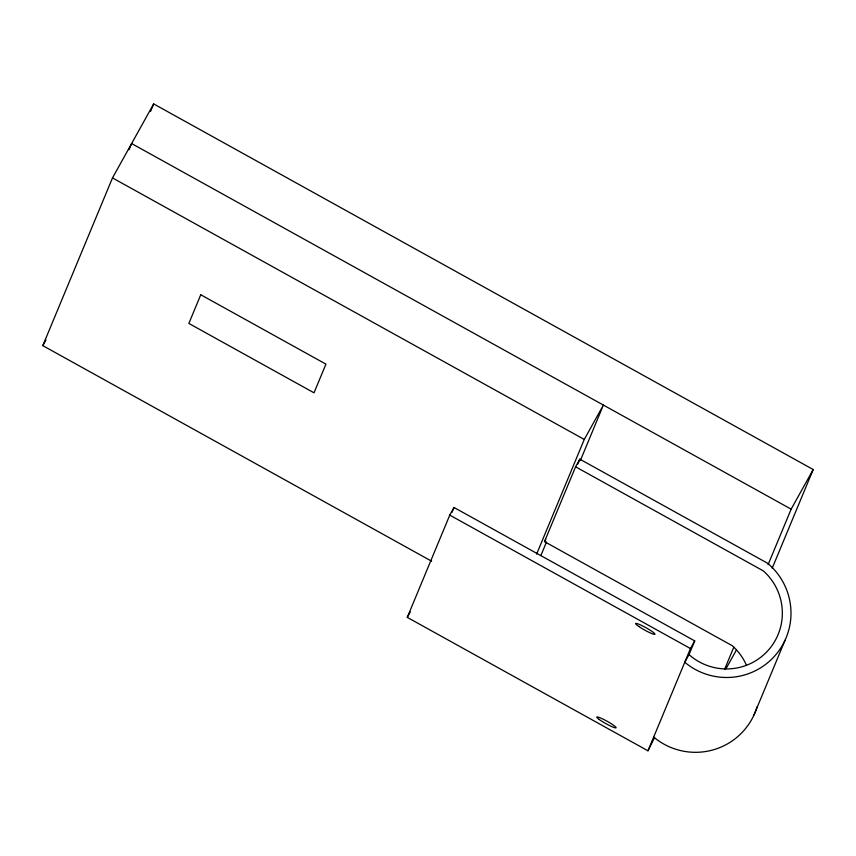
<?xml version="1.0" encoding="UTF-8"?>
<svg xmlns="http://www.w3.org/2000/svg" width="856" height="856" viewBox="0 0 856 856"><rect width="100%" height="100%" fill="white"/><g stroke="black" fill="none" stroke-linecap="round" stroke-linejoin="round"><path stroke-width="1.28" d="M431.659 561.215L42.8 345.642L112.489 177.92L153.673 103.918L813.2 469.537L772.208 568.202M129.063 149.714L131.621 143.551L791.147 509.16L768.089 564.66M150.603 111.323L153.673 103.918M654.605 737.455L647.971 750.808L407.274 617.369L449.764 515.119L454.012 507.48L694.719 640.909L689.016 654.626L684.768 662.266A64.992 64.542 40.1 0 0 776.028 654.466A64.992 64.542 40.1 0 0 767.597 563.248L579.844 459.169L575.596 466.809L544.502 541.634L732.255 645.713A56.368 55.982 45.7 0 1 746.389 665.069M451.968 512.402L454.012 507.48M536.605 554.153L584.263 439.46L603.394 405.081L580.336 460.582M577.811 464.08L579.844 459.169M540.885 555.544L546.513 541.976M647.971 750.808L690.46 648.548L694.719 640.909M724.529 669.488L733.753 647.286M753.954 715.049L785.048 640.235M42.8 345.642L45.989 339.918M407.274 617.369L410.313 611.912M544.502 541.634L545.721 539.451M791.147 509.16L813.2 469.537M725.995 668.729L736.374 650.078M112.489 177.92L584.263 439.46M575.596 466.809L763.338 570.888A56.368 55.982 45.7 0 1 768.292 650.218A56.368 55.982 45.7 0 1 689.016 654.626M449.764 515.119L690.46 648.548M757.186 706.542A64.992 64.542 40.1 0 1 653.674 737.091M200.764 294.753L188.855 323.429L314.013 392.818L325.933 364.132L200.764 294.753M599.286 719.532A11.01 1.338 29.1 0 0 615.625 727.9A11.01 1.338 29.1 0 0 604.475 719.843A11.01 1.338 29.1 0 0 599.286 719.532M638.758 626.442A11.01 1.338 29.1 0 0 654.722 634.371A11.01 1.338 29.1 0 0 642.492 625.886A11.01 1.338 29.1 0 0 638.758 626.442"/></g></svg>
